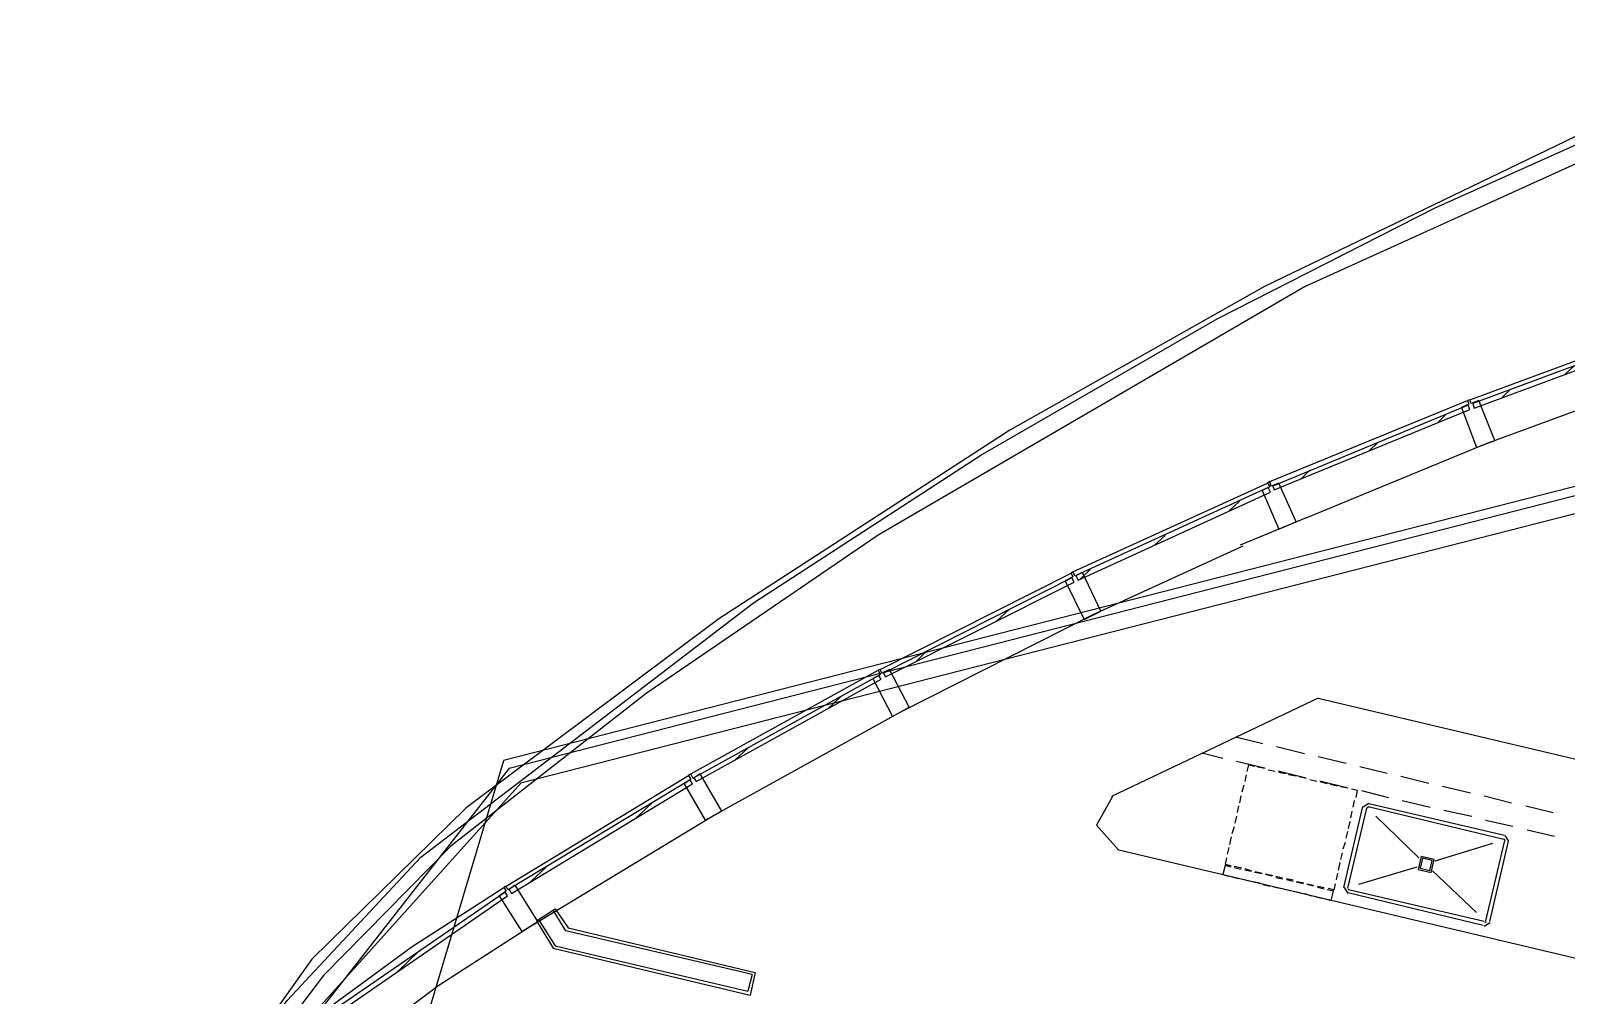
# Model space of a CAD drawing. Header units: feet. Extents: x -84 to 198, y -22 to 181.
# Drawn here: x 28.37 to 55.39, y 137.11 to 154.09 of the extents above; entities that cross this region are included whole.
import ezdxf

# ---------------------------------------------------------------- set-up
doc = ezdxf.new("R2010")
doc.units = ezdxf.units.FT
doc.layers.add('A-AREA-UNIDAD', color=30, linetype='CONTINUOUS')
doc.layers.add('A-LINEA', color=7, linetype='CONTINUOUS')

msp = doc.modelspace()

# ---------------------------------------------------------------- linework, layer by layer
at = {"layer": 'A-AREA-UNIDAD'}
for points in [[(59.072, 153.3333), (50.8, 149.5822), (43.28, 145.2089), (39.2, 142.4178), (35.76, 139.7333), (33.52, 137.4578), (31.92, 135.3422)], [(55.712, 152.3022), (50.08, 149.5822), (45.6, 147.0578), (40.48, 143.7333), (36.032, 140.4089), (33.312, 137.7422), (30.752, 134.1333), (32.88, 137.0133), (35.232, 139.5378), (41.088, 144.0178), (45.088, 146.6133), (49.248, 149.0133), (53.088, 150.9689), (57.84, 153.1022)]]:
    msp.add_lwpolyline(points, dxfattribs=at)
at = {"layer": 'A-LINEA'}
for p, q in [((106.2631, 159.0395), (36.6895, 141.2395)), ((106.2631, 159.0395), (36.6895, 141.2395)), ((106.2378, 158.8683), (36.7876, 141.1026)), ((106.185, 158.5392), (36.9919, 140.8393)), ((53.6933, 147.5911), (57.2267, 148.8978)), ((53.9733, 146.8178), (57.52, 148.1244)), ((55.3733, 148.0444), (55.5333, 148.1911)), ((50.1733, 146.1511), (53.6533, 147.5778)), ((54.2667, 147.6311), (54.4133, 147.7778)), ((53.12, 147.1778), (53.28, 147.3378)), ((50.8133, 145.5111), (53.9733, 146.8178)), ((51.92, 146.6844), (52.08, 146.8444)), ((50.72, 146.1911), (50.88, 146.3511)), ((46.7067, 144.5644), (50.1333, 146.1244)), ((49.4533, 145.6311), (49.64, 145.8044)), ((50.8133, 145.5111), (49.6533, 145.0311)), ((48.1467, 145.0311), (48.3333, 145.2044)), ((47.0533, 143.8044), (49.7067, 145.0178)), ((46.84, 144.4311), (47.0133, 144.6044)), ((43.32, 142.8444), (46.68, 144.5378)), ((43.68, 142.0978), (47.0533, 143.8044)), ((45.3733, 143.6978), (45.5867, 143.8978)), ((43.9333, 142.9644), (44.1333, 143.1644)), ((39.9867, 141.0044), (43.28, 142.8311)), ((42.3867, 142.1378), (42.6267, 142.3644)), ((51.0267, 142.3378), (47.3867, 140.6044)), ((51.0267, 142.3378), (61.2133, 139.9244)), ((40.3867, 140.2711), (43.68, 142.0978)), ((49.5733, 141.6578), (50.0533, 141.5378)), ((40.76, 141.2444), (41, 141.4711)), ((48.9867, 141.3778), (49.3467, 141.2844)), ((50.2933, 141.4844), (50.7867, 141.3644)), ((36.6881, 141.2357), (28.3665, 113.3809)), ((36.6881, 141.2357), (28.3665, 113.3809)), ((36.6881, 141.2357), (28.3665, 113.3809)), ((36.7944, 141.1093), (29.322, 131.5655)), ((49.5867, 141.2311), (50.08, 141.1111)), ((50.0933, 141.0978), (49.96, 141.1244)), ((51.0267, 141.3111), (51.52, 141.1911)), ((51.76, 141.1378), (52.24, 141.0178)), ((36.9987, 140.846), (31.2075, 134.4175)), ((36.7333, 139.0311), (39.9467, 140.9778)), ((49.76, 140.9911), (49.7333, 140.8711)), ((50.2667, 141.0444), (50.1467, 141.0711)), ((50.32, 141.0578), (50.8133, 140.9378)), ((50.4533, 141.0044), (50.3333, 141.0311)), ((50.64, 140.9644), (50.5067, 140.9911)), ((50.8133, 140.9244), (50.6933, 140.9511)), ((51, 140.8711), (50.88, 140.8978)), ((51.0533, 140.8844), (51.5333, 140.7644)), ((51.1867, 140.8311), (51.0667, 140.8578)), ((51.36, 140.7911), (51.24, 140.8178)), ((52.48, 140.9644), (52.9733, 140.8444)), ((49.6667, 140.6178), (49.64, 140.4978)), ((49.72, 140.8044), (49.68, 140.6844)), ((51.5467, 140.7511), (51.4267, 140.7778)), ((51.72, 140.7111), (51.6133, 140.7378)), ((51.6933, 140.5911), (51.72, 140.7111)), ((51.7867, 140.7111), (52.2667, 140.5911)), ((53.2133, 140.7911), (53.7067, 140.6711)), ((53.9467, 140.6178), (54.4267, 140.4978)), ((37.1467, 138.3111), (40.3867, 140.2711)), ((39.0133, 140.2178), (39.2933, 140.4844)), ((49.6267, 140.4444), (49.6, 140.3244)), ((51.48, 139.0044), (51.8133, 140.4311)), ((51.5467, 138.9911), (51.88, 140.4044)), ((51.6, 140.2311), (51.6267, 140.3511)), ((51.64, 140.4178), (51.6667, 140.5378)), ((51.92, 140.4821), (51.8157, 140.4177)), ((51.9046, 140.4172), (51.8805, 140.4024)), ((51.9067, 140.4311), (54.2933, 139.8578)), ((51.92, 140.4844), (54.3067, 139.9244)), ((52.5067, 140.5378), (53, 140.4178)), ((53.24, 140.3644), (53.7333, 140.2578)), ((54.68, 140.4444), (55.16, 140.3244)), ((49.5467, 140.0711), (49.5067, 139.9511)), ((49.5867, 140.2578), (49.56, 140.1378)), ((51.56, 140.0444), (51.5867, 140.1644)), ((52.8, 139.5244), (52.04, 140.2578)), ((53.9733, 140.1911), (54.4533, 140.0844)), ((54.7067, 140.0178), (55.1867, 139.9111)), ((49.4933, 139.8978), (49.4667, 139.7644)), ((51.4667, 139.6844), (51.5067, 139.8044)), ((51.52, 139.8711), (51.5467, 139.9911)), ((54.0933, 139.7778), (53.08, 139.4711)), ((54.3067, 139.8311), (53.9733, 138.4178)), ((54.3733, 139.8178), (54.04, 138.4044)), ((54.3195, 139.8332), (54.3046, 139.8572)), ((54.3843, 139.8178), (54.32, 139.9221)), ((47.4933, 139.6711), (60.44, 136.6044)), ((49.4533, 139.7111), (49.4267, 139.5911)), ((51.4267, 139.4978), (51.4533, 139.6178)), ((37.16, 139.0978), (37.44, 139.3644)), ((49.5067, 139.1911), (49.6267, 139.1644)), ((49.5467, 139.3778), (49.68, 139.3511)), ((49.6667, 139.3244), (49.5467, 139.3511)), ((49.7333, 139.3378), (49.8533, 139.2978)), ((49.8533, 139.2844), (49.7333, 139.3111)), ((50.04, 139.2444), (49.9067, 139.2711)), ((49.92, 139.2844), (50.04, 139.2578)), ((50.2133, 139.2044), (50.0933, 139.2311)), ((50.1067, 139.2444), (50.2267, 139.2178)), ((50.28, 139.2044), (50.4, 139.1778)), ((51.3467, 139.1378), (51.3733, 139.2578)), ((51.3867, 139.3111), (51.4133, 139.4444)), ((52.76, 139.3644), (51.7333, 139.0578)), ((53.8133, 138.5644), (53.04, 139.2978)), ((35.08, 137.9644), (36.6933, 139.0044)), ((49.6933, 139.1511), (49.8133, 139.1244)), ((49.88, 139.1111), (50, 139.0844)), ((50.0533, 139.0578), (50.1733, 139.0311)), ((50.24, 139.0178), (50.36, 138.9911)), ((50.4, 139.1511), (50.28, 139.1778)), ((50.4267, 138.9778), (50.5467, 138.9511)), ((50.4667, 139.1644), (50.5867, 139.1378)), ((50.5867, 139.1111), (50.4667, 139.1378)), ((50.6, 138.9378), (50.72, 138.9111)), ((50.76, 139.0711), (50.64, 139.0978)), ((50.6533, 139.1111), (50.7733, 139.0844)), ((50.8267, 139.0711), (50.9467, 139.0444)), ((50.9467, 139.0311), (50.8267, 139.0578)), ((51.0133, 139.0311), (51.1333, 139.0044)), ((51.1333, 138.9778), (51.0133, 139.0044)), ((51.2933, 138.9378), (51.1867, 138.9644)), ((51.4823, 139.0044), (51.5467, 138.9001)), ((51.5472, 138.989), (51.5621, 138.965)), ((53.9467, 138.4044), (51.56, 138.9644)), ((50.7867, 138.8978), (50.9067, 138.8578)), ((50.9733, 138.8444), (51.0933, 138.8178)), ((53.9333, 138.3378), (51.5467, 138.9111)), ((37.2667, 138.4178), (37.56, 137.9378)), ((37.3067, 138.4444), (37.6, 137.9778)), ((37.7867, 138.2444), (37.56, 138.6044)), ((53.9467, 138.3268), (54.051, 138.3912)), ((53.9621, 138.3916), (53.9861, 138.4065)), ((35.5467, 137.2844), (37.1467, 138.3111)), ((41.0667, 137.4711), (37.7867, 138.2444)), ((37.8267, 138.2978), (41.12, 137.5111)), ((33.5867, 136.8711), (35.08, 137.9644)), ((34.8267, 137.5244), (35.2, 137.8844)), ((37.56, 137.9378), (41.0267, 137.1111)), ((37.6, 137.9778), (40.9867, 137.1778)), ((41.0667, 137.4711), (40.9867, 137.1778)), ((41.12, 137.5111), (41.0267, 137.1111)), ((34.12, 136.2178), (35.5467, 137.2844))]:
    msp.add_line(p, q, dxfattribs=at)
for points in [[(53.7733, 147.4444), (57.2667, 148.7378), (57.2267, 148.8178), (53.7467, 147.5244), (53.7733, 147.4444)], [(53.8533, 147.5778), (53.72, 147.5244), (53.6933, 147.5911), (53.6533, 147.5778), (53.68, 147.5111), (53.5467, 147.4578), (53.8133, 146.7511), (54.1333, 146.8711), (53.8533, 147.5778)], [(50.2533, 146.0044), (53.6933, 147.4178), (53.6667, 147.4978), (50.2267, 146.0711), (50.2533, 146.0044)], [(46.8, 144.4178), (50.1867, 145.9644), (50.1467, 146.0444), (46.76, 144.4978), (46.8, 144.4178)], [(50.3333, 146.1244), (50.2, 146.0711), (50.1733, 146.1511), (50.1333, 146.1244), (50.1733, 146.0578), (50.04, 145.9911), (50.3333, 145.3111), (50.64, 145.4444), (50.3333, 146.1244)], [(43.4133, 142.7111), (46.7333, 144.3778), (46.6933, 144.4578), (43.3733, 142.7778), (43.4133, 142.7111)], [(46.88, 144.5511), (46.7467, 144.4844), (46.7067, 144.5644), (46.68, 144.5378), (46.7067, 144.4711), (46.5733, 144.4044), (46.9067, 143.7244), (47.2, 143.8711), (46.88, 144.5511)], [(40.08, 140.8711), (43.3333, 142.6711), (43.2933, 142.7378), (40.04, 140.9378), (40.08, 140.8711)], [(43.48, 142.8444), (43.3467, 142.7778), (43.32, 142.8444), (43.28, 142.8311), (43.32, 142.7511), (43.1867, 142.6844), (43.5333, 142.0178), (43.8267, 142.1778), (43.48, 142.8444)], [(49.9067, 141.1378), (49.8, 141.1644), (49.7733, 141.0444)], [(36.8267, 138.8978), (40.0133, 140.8311), (39.9733, 140.8978), (36.7867, 138.9778), (36.8267, 138.8978)], [(40.1467, 141.0044), (40.0267, 140.9244), (39.9867, 141.0044), (39.9467, 140.9778), (39.9867, 140.9111), (39.8667, 140.8311), (40.24, 140.1911), (40.5333, 140.3511), (40.1467, 141.0044)], [(47.405, 140.6092), (47.1228, 140.1048), (47.5049, 139.6712)], [(49.4133, 139.5244), (49.3867, 139.4178), (49.4933, 139.3911)], [(52.7848, 139.3236), (53.0142, 139.2693), (53.0685, 139.4987), (52.8391, 139.5529), (52.7848, 139.3236)], [(52.8189, 139.3446), (52.9932, 139.3033), (53.0344, 139.4777), (52.8601, 139.5189), (52.8189, 139.3446)], [(49.4933, 139.3644), (49.3867, 139.3911), (49.3467, 139.2311), (49.4533, 139.2044)], [(33.7067, 136.7511), (36.76, 138.8578), (36.72, 138.9244), (33.6533, 136.8178), (33.7067, 136.7511)], [(36.8933, 139.0444), (36.7733, 138.9644), (36.72, 139.0311), (36.6933, 139.0044), (36.7333, 138.9378), (36.6133, 138.8578), (37.0133, 138.2311), (37.2933, 138.4044), (36.8933, 139.0444)], [(51.1467, 138.8044), (51.2533, 138.7778), (51.2933, 138.9378)], [(51.2, 138.9911), (51.3067, 138.9644), (51.3333, 139.0711)], [(37.2667, 138.4178), (37.6, 138.6311), (37.8267, 138.2978)]]:
    msp.add_lwpolyline(points, dxfattribs=at)

doc.saveas('drawing.dxf')
